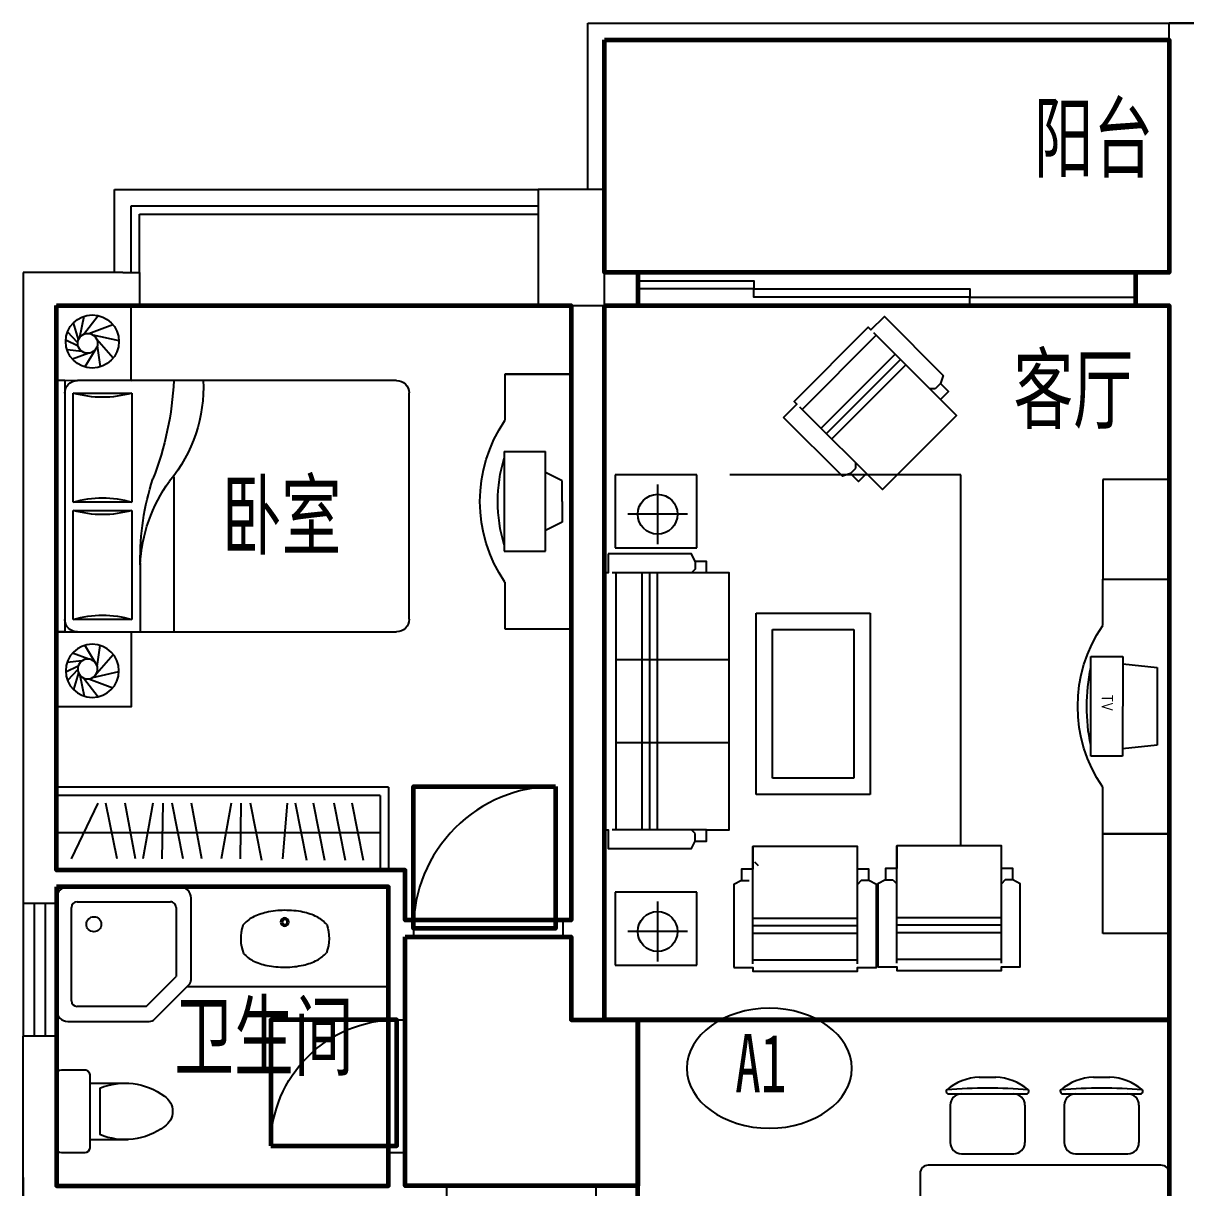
# Model space of a CAD drawing. Extents: x -451437 to -417637, y -598794 to -566694.
# Drawn here: x -441537 to -434537, y -573705 to -566694 of the extents above; entities that cross this region are included whole.
import ezdxf
from ezdxf.enums import TextEntityAlignment as Align

# ---------------------------------------------------------------- set-up
doc = ezdxf.new("R2010")
doc.units = 0
doc.header["$LTSCALE"] = 1000
doc.header["$MEASUREMENT"] = 0
doc.linetypes.add('DASH', pattern=[0.35, 0.25, -0.1])
doc.layers.get('0').update_dxf_attribs({"linetype": 'CONTINUOUS'})
for name, color, linetype in [('F', 8, 'CONTINUOUS'), ('PUB_TEXT', 7, 'CONTINUOUS'), ('TEXT', 6, 'CONTINUOUS'), ('WALL', 2, 'CONTINUOUS'), ('WC', 243, 'CONTINUOUS'), ('WINDOW', 3, 'CONTINUOUS'), ('WINDOW_TEXT', 7, 'CONTINUOUS'), ('栏杆', 140, 'CONTINUOUS')]:
    doc.layers.add(name, color=color, linetype=linetype)
for name, color, linetype, lineweight in [('GT_卧室', 1, 'CONTINUOUS', 60), ('GT_卫生间', 5, 'CONTINUOUS', 60), ('GT_客厅', 2, 'CONTINUOUS', 60), ('GT_过道', 30, 'CONTINUOUS', 60), ('GT_门', 245, 'CONTINUOUS', 60), ('GT_阳台', 6, 'CONTINUOUS', 60), ('GT_餐厅', 3, 'CONTINUOUS', 60)]:
    doc.layers.add(name, color=color, linetype=linetype, lineweight=lineweight)
doc.styles.add('DIM_FONT', font='ROMAND.shx', dxfattribs={"width": 0.7})
doc.styles.add('HZTXT1', font='romand.shx', dxfattribs={"width": 0.6, "bigfont": 'hztxt.shx'})
doc.styles.add('SIMPLEX', font='SIMPLEX.SHX')
doc.styles.get("Standard").update_dxf_attribs({"font": 'GBENOR', "bigfont": 'GBCBIG'})
doc.styles.add('宋', font='', dxfattribs={"width": 0.8})
doc.styles.get('宋').set_extended_font_data('SimSun')

# ---------------------------------------------------------------- blocks, each defined once
blk = doc.blocks.new('A$C3E9936EE')
at = {"layer": 'WC'}
for p, q in [((14.7, 92, 39758.1), (14.7, 88.8, 39758.1)), ((17.4, 85.9, 39758.1), (15, 88, 39758.1))]:
    blk.add_line(p, q, dxfattribs=at)
at = {"layer": 'WC', "elevation": 39758.1}
for points in [[(17.2, 260.8, -0.091341), (74, 303.7, -0.066287), (157.1, 332.4, -0.052428), (267.5, 343, -0.052428), (377.8, 330.4, -0.066287), (460.3, 300.1, -0.091756), (516.5, 255.9, -0.171377)], [(12.2, 91.4, -0.172546), (17, 260.6, -0.726395)], [(518.2, 86.7, 0.172546), (516.5, 255.9, 0.726395)], [(518.2, 86.7, -0.098208), (457.9, 39.8, -0.066287), (374.8, 11.1, -0.052428), (264.4, 0.5, -0.052428), (154.1, 13.1, -0.066287), (71.6, 43.4, -0.093876), (14.3, 88.8, -0.171377)]]:
    blk.add_lwpolyline(points, format="xyb", dxfattribs=at)
at = {"layer": 'WC'}
for radius in [25, 15]:
    blk.add_circle((265, 70.8, 39758.1), radius, dxfattribs=at)
blk.add_arc((15.7, 88.7, 39758.1), 1, 179.46929, 228.14693, dxfattribs=at)
at = {"layer": 'WC', "style": 'DIM_FONT', "oblique": -180, "text_generation_flag": 4, "width": 0.8, "flags": 9}
for tag in ['YSIZE', 'XSIZE', 'YSIZE', 'XSIZE']:
    blk.add_attdef(tag, (264.4, 0.5, 39758.1), '', height=0.5, rotation=359.46929, dxfattribs=at)
blk = doc.blocks.new('A$C5DBE159F')
at = {"layer": 'F'}
for p, q in [((0.8, 2133.4), (1.1, 2733.4)), ((1.1, 2733.4), (401.1, 2733.2)), ((401.1, 2733.2), (400.8, 2133.2)), ((0.8, 2133.4), (0.2, 599.7)), ((400.8, 2133.2), (0.8, 2133.4)), ((400.8, 2133.2), (0.8, 2133.4)), ((400.7, 1853.2), (400.8, 2133.2)), ((400.2, 599.5), (400.3, 880)), ((0.2, 600.2), (0, 0.2)), ((400.2, 600), (0.2, 600.2)), ((0.2, 599.7), (400.2, 599.5)), ((400, 0), (400.2, 600)), ((0, 0.2), (400, 0))]:
    blk.add_line(p, q, dxfattribs=at)
blk.add_arc((-314.3, 1366.9), 864.8, 325.73319, 34.22251, dxfattribs=at)
blk = doc.blocks.new('-TD')
at = {"color": 0}
for p, q in [((0, -90), (0, 90)), ((-90, 0), (90, 0))]:
    blk.add_line(p, q, dxfattribs=at)
blk.add_circle((0, 0), 60)
blk = doc.blocks.new('-CG')
at = {"layer": 'F'}
for p, q in [((321.7, 351.3), (-171.7, 351.3)), ((-171.7, 351.3), (-171.7, -87.4)), ((321.7, -87.4), (321.7, 351.3)), ((-171.7, -87.4), (321.7, -87.4))]:
    blk.add_line(p, q, dxfattribs=at)
at = {"layer": 'F', "xscale": 2, "yscale": 2, "zscale": 2}
blk.add_blockref('-TD', (65.3, 149.1), dxfattribs=at)
blk = doc.blocks.new('12PCOU13')
at = {"color": 0, "linetype": 'ByBlock'}
for p, q in [((24, 37), (24, 35)), ((23, 34), (2, 34)), ((3, -34), (3, 34)), ((10, 34), (10, -34)), ((12, 34), (12, -34)), ((14, 34), (14, -34)), ((24, 35), (23, 34)), ((27, 34), (23, 34)), ((33, 11), (3, 11)), ((33, -11), (3, -11)), ((23, -34), (2, -34)), ((27, -34), (23, -34)), ((24, -35), (23, -34)), ((24, -37), (24, -35))]:
    blk.add_line(p, q, dxfattribs=at)
blk.add_lwpolyline([(1, -39), (1, -34), (0, -34), (0, 34), (1, 34), (1, 39), (23, 39), (24, 37), (27, 37), (27, 34), (33, 34), (33, -34), (27, -34), (27, -37), (24, -37), (23, -39)], close=True, dxfattribs=at)
blk = doc.blocks.new('-SOF5')
at = {"xscale": 22.75, "yscale": 22.75, "zscale": 22.75}
blk.add_blockref('12PCOU13', (-6.4, 890.3), dxfattribs=at)
blk = doc.blocks.new('A$C21A822AE')
at = {"layer": 'F', "linetype": 'Continuous'}
for p, q in [((953.6, 357.8), (953.6, 1748.4)), ((3396, 1678.9), (3396, 1633.4)), ((2878.4, 1591.1), (1784.8, 1591.1)), ((1784.8, 1591.1), (1784.8, 903.1)), ((2878.4, 903.1), (2878.4, 1591.1)), ((3896.5, 1610.6), (3191.2, 1610.6)), ((3282.2, 1600.3), (3305, 1577.5)), ((3623.5, 980.3), (3623.5, 1610.6)), ((3669, 980.3), (3669, 1610.6)), ((3714.5, 980.3), (3714.5, 1610.6)), ((3873.7, 1610.6), (3873.7, 980.3)), ((1884.8, 1491.1), (1884.8, 1003.1)), ((2778.4, 1491.1), (1884.8, 1491.1)), ((2778.4, 1003.1), (2778.4, 1491.1)), ((558.3, 1312.6), (112.6, 866.9)), ((542.2, 1328.7), (1040.9, 830)), ((225.2, 754.3), (670.9, 1200)), ((257.4, 722.1), (703.1, 1167.8)), ((289.6, 689.9), (735.3, 1135.7)), ((912.2, 990.9), (880.1, 990.9)), ((944.4, 1023), (912.2, 990.9)), ((1884.8, 1003.1), (2778.4, 1003.1)), ((3896.5, 980.3), (3327.7, 980.3)), ((3396, 957.5), (3418.7, 980.3)), ((3396, 912), (3396, 957.5)), ((96.5, 883), (498.7, 480.8)), ((1784.8, 903.1), (2878.4, 903.1)), ((3391.9, 812.4), (3391.9, 766.9)), ((3892.4, 744.1), (3187.2, 744.1)), ((3391.9, 766.9), (3414.7, 744.1)), ((3619.4, 113.8), (3619.4, 744.1)), ((3664.9, 113.8), (3664.9, 744.1)), ((3710.4, 113.8), (3710.4, 744.1)), ((3869.7, 744.1), (3869.7, 113.8)), ((402.2, 480.8), (434.3, 513)), ((434.3, 513), (434.3, 545.2)), ((3187.2, 357.8), (953.6, 357.8)), ((3892.4, 113.8), (3323.7, 113.8)), ((3391.9, 91), (3414.7, 113.8)), ((3391.9, 45.5), (3391.9, 91))]:
    blk.add_line(p, q, dxfattribs=at)
for points in [[(3919.2, 1724.4), (3919.2, 1610.6), (3942, 1610.6), (3942, 980.3), (3919.2, 980.3), (3919.2, 866.5), (3418.7, 866.5), (3396, 912), (3327.7, 912), (3327.7, 980.3), (3191.2, 980.3), (3191.2, 1610.6), (3327.7, 1610.6), (3327.7, 1678.9), (3396, 1678.9), (3418.7, 1724.4)], [(606.6, 1425.2), (526.2, 1344.8), (510.1, 1360.9), (64.3, 915.1), (80.4, 899.1), (0, 818.6), (353.9, 464.7), (402.2, 480.8), (450.4, 432.5), (498.7, 480.8), (595.2, 384.3), (1040.9, 830), (944.4, 926.5), (992.7, 974.8), (944.4, 1023), (960.5, 1071.3)], [(3915.2, 857.9), (3915.2, 744.1), (3937.9, 744.1), (3937.9, 113.8), (3915.2, 113.8), (3915.2, 0), (3414.7, 0), (3391.9, 45.5), (3323.7, 45.5), (3323.7, 113.8), (3187.2, 113.8), (3187.2, 744.1), (3323.7, 744.1), (3323.7, 812.4), (3391.9, 812.4), (3414.7, 857.9)]]:
    blk.add_lwpolyline(points, close=True, dxfattribs=at)
at = {"layer": 'F', "linetype": 'Continuous', "rotation": 269.9999722302016}
blk.add_blockref('-SOF5', (1425.8, 2497.6), dxfattribs=at)
at = {"layer": 'F', "linetype": 'Continuous', "extrusion": (0, 0, -1), "zscale": -1, "rotation": 90.00002776979838}
for p in [(-1040.8, 2118.5), (-3553.3, 2118.5)]:
    blk.add_blockref('-CG', p, dxfattribs=at)
blk = doc.blocks.new('M_C5')
for p, q in [((-60.2, 62.7), (-49.6, 152.1)), ((-28.1, 85.6), (7.4, 159.8)), ((-9, 88), (58.7, 149.2)), ((-70.8, 21.3), (-105.6, 120.2)), ((12.2, 83.3), (111.9, 114.4)), ((25.5, 75.4), (152, 50)), ((-54, -14.1), (-153.6, 45)), ((42.3, 52.6), (156.1, -35.1)), ((48.3, 20.6), (102.1, -123.2)), ((-26.4, -30), (-153, -46.9)), ((14.5, -26.2), (-99.1, -125.6)), ((40.5, -2.3), (5.1, -160))]:
    blk.add_line(p, q)
for centre, radius in [((0, 0), 160), ((-11.2, 28), 60)]:
    blk.add_circle(centre, radius)
at = {"width": 0.8, "flags": 9}
for tag in ['XSIZE', 'YSIZE']:
    blk.add_attdef(tag, (0, 0), '', height=0.5, dxfattribs=at)
blk = doc.blocks.new('A$C19441411')
at = {"layer": 'F'}
for p, q in [((0, 451.2), (0.4, 1965.4)), ((50.9, 1965.4), (0.4, 1965.4)), ((50.5, 451.2), (50.9, 1965.4)), ((126.6, 1965.4), (2048.9, 1964.8)), ((505.1, 1548.9), (505.2, 1965.3)), ((706.8, 1031.5), (707.1, 1965.2)), ((101.4, 1889.7), (101.2, 1233.5)), ((454.7, 1889.6), (101.4, 1889.7)), ((454.5, 1233.4), (454.7, 1889.6)), ((2124.6, 1889.1), (2124.2, 526.3)), ((101.2, 1233.5), (454.5, 1233.4)), ((101.2, 1183.1), (101, 526.9)), ((454.5, 1183), (101.2, 1183.1)), ((454.3, 526.8), (454.5, 1183)), ((101, 526.9), (454.3, 526.8)), ((50.5, 451.2), (0, 451.2)), ((2048.5, 450.6), (126.2, 451.2))]:
    blk.add_line(p, q, dxfattribs=at)
for points in [[(0.4, 1965.4), (450.4, 1965.3), (450.6, 2415.3), (0.6, 2415.4)], [(0.4, 450), (450.4, 450.1), (450.6, 0.1), (0.6, 0)]]:
    blk.add_lwpolyline(points, close=True, dxfattribs=at)
for centre, radius, start, end in [((126.6, 1889.7), 75.7, 89.98348, 179.98348), ((2048.9, 1889.1), 75.7, 359.98348, 89.98348), ((278.2, 2495.3), 630.9, 253.72327, 286.24368), ((2088.7, 1527.9), 1583.7, 179.24164, 197.78684), ((1431.9, 1602.3), 927.8, 182.52326, 216.02379), ((277.7, 627.8), 630.9, 73.72327, 106.24368), ((278, 1788.7), 630.9, 253.72327, 286.24368), ((-6.3, 489.1), 891.8, 357.55074, 39.52956), ((-1148.6, 366.8), 1857.1, 2.59949, 21.39042), ((126.2, 526.9), 75.7, 179.98348, 269.98348), ((277.5, -78.8), 630.9, 73.72327, 106.24368), ((2048.5, 526.3), 75.7, 269.98348, 359.98348)]:
    blk.add_arc(centre, radius, start, end, dxfattribs=at)
at = {"layer": 'F', "extrusion": (0, 0, -1), "xscale": -1, "zscale": -1, "rotation": 270.016524208679}
blk.add_blockref('M_C5', (-216.4, 2199.3), dxfattribs=at)
at = {"layer": 'F', "extrusion": (0, 0, -1), "zscale": -1, "rotation": 269.983475791321}
blk.add_blockref('M_C5', (-216.4, 216.2), dxfattribs=at)
blk = doc.blocks.new('A$C30CA008E')
at = {"layer": 'F'}
for p, q in [((143.7, 1253.7), (143.7, 1533.7)), ((143.7, 1533.7), (543.7, 1533.7)), ((143.7, 1533.7), (543.7, 1533.7)), ((139.3, 467.1), (139.3, 1067.1)), ((139.3, 1067.1), (389.3, 1067.1)), ((389.3, 1067.1), (389.3, 467.1)), ((489.3, 892.1), (389.3, 942.1)), ((489.3, 767.1), (489.3, 892.1)), ((489.3, 767.1), (489.3, 642.1)), ((489.3, 642.1), (389.3, 592.1)), ((139.3, 467.1), (389.3, 467.1)), ((143.7, 0), (143.7, 280.4)), ((543.7, 0), (143.7, 0)), ((143.7, 0), (543.7, 0))]:
    blk.add_line(p, q, dxfattribs=at)
for centre, radius, start, end in [((858.6, 767.1), 864.8, 145.75534, 214.24466), ((1026.8, 767.1), 925, 163.62955, 196.37045)]:
    blk.add_arc(centre, radius, start, end, dxfattribs=at)
blk = doc.blocks.new('_DBLK')
blk.add_line((-0.45, 0), (-0.45, -0.95))
blk.add_arc((-0.45, 0), 0.95, 270, 0)
at = {"layer": 'WINDOW_TEXT', "style": 'SIMPLEX', "flags": 9}
blk.add_attdef('A', text='', height=1, dxfattribs=at).set_placement((0, 1.5), align=Align.MIDDLE)
blk = doc.blocks.new('A$C6A35453C')
at = {"layer": 'WC'}
for p, q in [((671, 500, 39758.1), (531, 500.9, 39758.1)), ((500, 420.8, 39758.1), (270, 422.3, 39758.1)), ((500.8, 471.1, 39758.1), (497.9, 31.1, 39758.1)), ((697.9, 29.8, 39758.1), (700.8, 469.8, 39758.1)), ((439.8, 391.2, 39758.1), (438, 111.7, 39758.1)), ((497.8, 81.4, 39758.1), (267.8, 82.9, 39758.1)), ((527.7, 0.9, 39758.1), (667.7, 0, 39758.1))]:
    blk.add_line(p, q, dxfattribs=at)
for centre, radius, start, end in [((530.8, 470.9, 39758.1), 30, 89.62736, 179.62736), ((670.8, 470, 39758.1), 30, 359.62736, 89.62736), ((285, 25.1, 39758.1), 397.5, 67.07784, 126.26551), ((109.8, 253.6, 39758.1), 109.8, 123.07822, 236.17651), ((288, 479.9, 39758.1), 397.5, 232.98922, 292.17689), ((527.9, 30.9, 39758.1), 30, 179.62736, 269.62736), ((667.9, 30, 39758.1), 30, 269.62736, 359.62736)]:
    blk.add_arc(centre, radius, start, end, dxfattribs=at)
blk = doc.blocks.new('A$C0C2A2C94')
at = {"layer": 'WC'}
for p, q in [((219.5, 796.8, 39758.1), (13.2, 590.5, 39758.1)), ((742.5, 810, 39758.1), (251.4, 810, 39758.1)), ((270, 720, 39758.1), (90, 540, 39758.1)), ((270, 720, 39758.1), (686.2, 720, 39758.1)), ((810, 67.5, 39758.1), (810, 742.5, 39758.1)), ((720, 686.3, 39758.1), (720, 123.8, 39758.1)), ((0, 558.6, 39758.1), (0, 67.5, 39758.1)), ((90, 123.7, 39758.1), (90, 540, 39758.1)), ((686.3, 90, 39758.1), (123.8, 90, 39758.1)), ((67.5, 0, 39758.1), (742.5, 0, 39758.1))]:
    blk.add_line(p, q, dxfattribs=at)
blk.add_circle((585, 225, 39758.1), 45, dxfattribs=at)
for centre, radius, start, end in [((251.4, 765, 39758.1), 45, 90.00014, 135.00014), ((742.5, 742.5, 39758.1), 67.5, 0.00014, 90.00014), ((686.2, 686.3, 39758.1), 33.8, 0.00014, 90.00014), ((45, 558.6, 39758.1), 45, 135.00014, 180.00014), ((123.8, 123.7, 39758.1), 33.8, 180.00014, 270.00014), ((686.3, 123.8, 39758.1), 33.8, 270.00014, 0.00014), ((67.5, 67.5, 39758.1), 67.5, 180.00014, 270.00014), ((742.5, 67.5, 39758.1), 67.5, 270.00014, 0.00014)]:
    blk.add_arc(centre, radius, start, end, dxfattribs=at)
blk = doc.blocks.new('M_C25MYD')
for p, q in [((-389.1, 921.2), (-289.9, 921.2)), ((297.8, 921.2), (396.9, 921.2)), ((-569.5, 821.2), (-109.5, 821.2)), ((117.3, 821.2), (577.3, 821.2)), ((-564.5, 753.7), (-564.5, 528.7)), ((-114.5, 753.7), (-114.5, 528.7)), ((122.3, 753.7), (122.3, 528.7)), ((572.3, 753.7), (572.3, 528.7)), ((-497, 461.2), (-182, 461.2)), ((189.8, 461.2), (504.8, 461.2)), ((703.9, 391.9), (-696.1, 391.9)), ((-746.1, 341.9), (-746.1, -308.1)), ((753.9, -308.1), (753.9, 341.9)), ((-696.1, -358.1), (703.9, -358.1)), ((-182, -427.3), (-497, -427.3)), ((504.8, -427.3), (189.8, -427.3)), ((-564.5, -719.8), (-564.5, -494.8)), ((-114.5, -719.8), (-114.5, -494.8)), ((122.3, -719.8), (122.3, -494.8)), ((572.3, -719.8), (572.3, -494.8)), ((-109.5, -787.3), (-569.5, -787.3)), ((577.3, -787.3), (117.3, -787.3)), ((-289.9, -887.3), (-389.1, -887.3)), ((396.9, -887.3), (297.8, -887.3))]:
    blk.add_line(p, q)
for centre, radius, start, end in [((-379.3, 605.7), 315.6, 91.76514, 130.72654), ((-299.6, 605.7), 315.6, 49.27346, 88.23486), ((307.5, 605.7), 315.6, 91.76514, 130.72654), ((387.2, 605.7), 315.6, 49.27346, 88.23486), ((-578.7, 837.3), 10, 130.72654, 202.66999), ((-339.5, -1856.7), 2712.7, 84.8023, 95.1977), ((-100.3, 837.3), 10, 337.33001, 49.27346), ((108.1, 837.3), 10, 130.72654, 202.66999), ((347.3, -1856.7), 2712.7, 84.8023, 95.1977), ((586.6, 837.3), 10, 337.33001, 49.27346), ((-569.5, 841.2), 20, 202.66999, 270), ((-497, 753.7), 67.5, 90, 180), ((-182, 753.7), 67.5, 0, 90), ((-109.5, 841.2), 20, 270, 337.33001), ((117.3, 841.2), 20, 202.66999, 270), ((189.8, 753.7), 67.5, 90, 180), ((504.8, 753.7), 67.5, 0, 90), ((577.3, 841.2), 20, 270, 337.33001), ((-497, 528.7), 67.5, 180, 270), ((-182, 528.7), 67.5, 270, 0), ((189.8, 528.7), 67.5, 180, 270), ((504.8, 528.7), 67.5, 270, 0), ((-696.1, 341.9), 50, 90, 180), ((703.9, 341.9), 50, 0, 90), ((-696.1, -308.1), 50, 180, 270), ((703.9, -308.1), 50, 270, 0), ((-497, -494.8), 67.5, 90, 180), ((-182, -494.8), 67.5, 0, 90), ((189.8, -494.8), 67.5, 90, 180), ((504.8, -494.8), 67.5, 0, 90), ((-497, -719.8), 67.5, 180, 270), ((-182, -719.8), 67.5, 270, 0), ((189.8, -719.8), 67.5, 180, 270), ((504.8, -719.8), 67.5, 270, 0), ((-578.7, -803.5), 10, 157.33001, 229.27346), ((-569.5, -807.3), 20, 90, 157.33001), ((-379.3, -571.9), 315.6, 229.27346, 268.23486), ((-339.5, 1890.5), 2712.7, 264.8023, 275.1977), ((-299.6, -571.9), 315.6, 271.76514, 310.72654), ((-109.5, -807.3), 20, 22.66999, 90), ((-100.3, -803.5), 10, 310.72654, 22.66999), ((108.1, -803.5), 10, 157.33001, 229.27346), ((117.3, -807.3), 20, 90, 157.33001), ((307.5, -571.9), 315.6, 229.27346, 268.23486), ((347.3, 1890.5), 2712.7, 264.8023, 275.1977), ((387.2, -571.9), 315.6, 271.76514, 310.72654), ((577.3, -807.3), 20, 22.66999, 90), ((586.6, -803.5), 10, 310.72654, 22.66999)]:
    blk.add_arc(centre, radius, start, end)
at = {"width": 0.8, "flags": 9}
for tag in ['XSIZE', 'YSIZE']:
    blk.add_attdef(tag, (0, 0), '', height=0.5, dxfattribs=at)
blk = doc.blocks.new('A$C7C9A6AE1')
for p, q in [((600, -23.9), (0, -23.9)), ((0, -23.9), (0, -216)), ((600, -216), (600, -23.9)), ((0, -216), (600, -216)), ((43.8, -216), (65.8, -423.9)), ((534.2, -423.9), (556.2, -216)), ((65.8, -423.9), (534.2, -423.9))]:
    blk.add_line(p, q)
blk.add_arc((300, -1159.3, 0), 1159.3, 78.34314, 101.65686)
at = {"extrusion": (-7.168e-13, -1.109e-13, -1)}
blk.add_text('TV', height=70, rotation=180, dxfattribs=at).set_placement((-227.9, -88.2))

msp = doc.modelspace()

# ---------------------------------------------------------------- linework, layer by layer
at = {"layer": 'F', "linetype": 'Continuous'}
for p, q in [((-439336.9, -571293.7), (-441336.9, -571293.7)), ((-439336.9, -571293.7), (-439336.9, -571793.7)), ((-439386.9, -571343.7), (-441336.9, -571343.7)), ((-439386.9, -571343.7), (-439386.9, -571793.7))]:
    msp.add_line(p, q, dxfattribs=at)
at = {"layer": 'F'}
for p, q in [((-441087.3, -571390.2), (-441248.7, -571726)), ((-440972.3, -571726), (-441038.8, -571390.2)), ((-440860.3, -571726), (-440923.2, -571390.2)), ((-440755.9, -571390.2), (-440816.5, -571726)), ((-440697.5, -571390.2), (-440702.5, -571726)), ((-440573.6, -571726), (-440640.1, -571390.2)), ((-440461.6, -571726), (-440524.5, -571390.2)), ((-440285.1, -571390.2), (-440345.7, -571726)), ((-440226.7, -571390.2), (-440231.7, -571726)), ((-440101.1, -571735.8), (-440169.3, -571390.2)), ((-439948.3, -571390.2), (-439976.9, -571726)), ((-439829.7, -571735.8), (-439897.9, -571390.2)), ((-439720.2, -571735.8), (-439788.4, -571390.2)), ((-439596.8, -571735.8), (-439665, -571390.2)), ((-439487.3, -571735.8), (-439555.5, -571390.2)), ((-439386.9, -571568.7), (-441336.9, -571568.7))]:
    msp.add_line(p, q, dxfattribs=at)
at = {"layer": 'GT_卧室'}
msp.add_lwpolyline([(-441336.9, -568393.7), (-438236.9, -568393.7), (-438236.9, -572093.7), (-439236.9, -572093.7), (-439236.9, -571793.7), (-441336.9, -571793.7), (-441336.9, -568393.7)], dxfattribs=at)
at = {"layer": 'GT_卫生间'}
msp.add_lwpolyline([(-441336.9, -571893.7), (-441336.9, -573693.7), (-439336.9, -573693.7), (-439336.9, -571893.7), (-441336.9, -571893.7)], dxfattribs=at)
at = {"layer": 'GT_客厅'}
msp.add_lwpolyline([(-438036.9, -568393.7), (-434636.9, -568393.7), (-434636.9, -572693.7), (-438036.9, -572693.7), (-438036.9, -568393.7)], dxfattribs=at)
at = {"layer": 'GT_过道'}
msp.add_lwpolyline([(-439236.9, -572193.7), (-438236.9, -572193.7), (-438236.9, -572693.7), (-437836.9, -572693.7), (-437836.9, -573693.7), (-439236.9, -573693.7), (-439236.9, -572193.7)], dxfattribs=at)
at = {"layer": 'GT_门'}
for points in [[(-437836.9, -568193.7), (-437836.9, -568393.7), (-434836.9, -568393.7), (-434836.9, -568193.7), (-437836.9, -568193.7)], [(-438331.9, -571288.7), (-438331.9, -572143.7), (-439186.9, -572143.7), (-439186.9, -571288.7), (-438331.9, -571288.7)], [(-440046.9, -573453.7), (-439286.9, -573453.7), (-439286.9, -572693.7), (-440046.9, -572693.7), (-440046.9, -573453.7)]]:
    msp.add_lwpolyline(points, dxfattribs=at)
at = {"layer": 'GT_阳台'}
msp.add_lwpolyline([(-438036.9, -566793.7), (-434636.9, -566793.7), (-434636.9, -568193.7), (-438036.9, -568193.7), (-438036.9, -566793.7)], dxfattribs=at)
at = {"layer": 'GT_餐厅'}
msp.add_lwpolyline([(-434636.9, -572693.7), (-434636.9, -575293.7), (-437836.9, -575293.7), (-437836.9, -572693.7), (-434636.9, -572693.7)], dxfattribs=at)
at = {"layer": 'TEXT', "extrusion": (0, 0, -1)}
msp.add_ellipse((-437044.3, -572986.1), major_axis=(496.5, 0), ratio=0.727273, dxfattribs=at)
at = {"layer": 'WALL'}
for p, q in [((-434436.9, -566693.7), (-434636.9, -566693.7)), ((-434636.9, -566693.7), (-434436.9, -566693.7)), ((-438036.9, -567693.7), (-438436.9, -567693.7)), ((-438436.9, -567693.7), (-438436.9, -568393.7)), ((-438036.9, -568393.7), (-438036.9, -567693.7)), ((-441336.9, -571793.7), (-441336.9, -568393.7)), ((-438436.9, -568393.7), (-438036.9, -568393.7)), ((-434636.9, -569893.7), (-434636.9, -568393.7)), ((-434636.9, -569893.7), (-434636.9, -568393.7)), ((-438286.9, -572193.7), (-438236.9, -572193.7))]:
    msp.add_line(p, q, dxfattribs=at)
at = {"layer": 'WALL', "linetype": 'Continuous'}
for p, q in [((-434636.9, -568193.7), (-434636.9, -566693.7)), ((-434636.9, -568193.7), (-434636.9, -566693.7)), ((-441536.9, -568193.7), (-441536.9, -571993.7)), ((-440936.9, -568193.7), (-441536.9, -568193.7)), ((-440936.9, -568193.7), (-440836.9, -568193.7)), ((-440836.9, -568193.7), (-440836.9, -568393.7)), ((-437836.9, -568193.7), (-438036.9, -568193.7)), ((-437836.9, -568193.7), (-437836.9, -568393.7)), ((-434836.9, -568193.7), (-434836.9, -568393.7)), ((-434836.9, -568193.7), (-434836.9, -568393.7)), ((-434836.9, -568193.7), (-434636.9, -568193.7)), ((-441336.9, -568393.7), (-440936.9, -568393.7)), ((-440836.9, -568393.7), (-440936.9, -568393.7)), ((-438236.9, -572093.7), (-438236.9, -568393.7)), ((-438036.9, -572693.7), (-438036.9, -568393.7)), ((-437836.9, -568393.7), (-438036.9, -568393.7)), ((-434836.9, -568393.7), (-434636.9, -568393.7)), ((-434836.9, -568393.7), (-434636.9, -568393.7)), ((-434636.9, -575293.7), (-434636.9, -568393.7)), ((-439236.9, -571793.7), (-441336.9, -571793.7)), ((-439236.9, -571793.7), (-439236.9, -572093.7)), ((-439336.9, -571893.7), (-441336.9, -571893.7)), ((-441336.9, -571893.7), (-441336.9, -571893.7)), ((-441336.9, -571993.7), (-441336.9, -571893.7)), ((-439336.9, -572693.7), (-439336.9, -571893.7)), ((-441336.9, -571993.7), (-441536.9, -571993.7)), ((-439236.9, -572093.7), (-439236.9, -572093.7)), ((-439236.9, -572093.7), (-439186.9, -572093.7)), ((-439186.9, -572093.7), (-439186.9, -572193.7)), ((-438286.9, -572093.7), (-438236.9, -572093.7)), ((-438286.9, -572093.7), (-438286.9, -572193.7)), ((-439236.9, -572193.7), (-439186.9, -572193.7)), ((-439236.9, -572193.7), (-439236.9, -572693.7)), ((-438236.9, -572693.7), (-438236.9, -572193.7)), ((-439336.9, -572693.7), (-439236.9, -572693.7)), ((-438236.9, -572693.7), (-438036.9, -572693.7)), ((-441536.9, -573793.7), (-441536.9, -572793.7)), ((-441536.9, -573693.7), (-441536.9, -572793.7)), ((-441336.9, -572793.7), (-441536.9, -572793.7)), ((-441336.9, -573693.7), (-441336.9, -572793.7)), ((-439336.9, -573693.7), (-439336.9, -573493.7)), ((-439336.9, -573493.7), (-439236.9, -573493.7)), ((-439236.9, -573693.7), (-439236.9, -573493.7)), ((-441336.9, -573693.7), (-439336.9, -573693.7)), ((-441336.9, -573693.7), (-440736.9, -573693.7)), ((-439236.9, -573693.7), (-438986.9, -573693.7)), ((-438986.9, -573793.7), (-438986.9, -573693.7)), ((-438086.9, -573893.7), (-438086.9, -573693.7)), ((-438086.9, -573693.7), (-437836.9, -573693.7)), ((-437836.9, -575293.7), (-437836.9, -573693.7))]:
    msp.add_line(p, q, dxfattribs=at)
at = {"layer": 'WC'}
msp.add_line((-440549.6, -572493.7), (-439336.9, -572493.7), dxfattribs=at)
at = {"layer": 'WINDOW'}
for p, q in [((-440986.9, -567693.7), (-438436.9, -567693.7)), ((-440986.9, -568193.7), (-440986.9, -567693.7)), ((-440886.9, -567793.7), (-438436.9, -567793.7)), ((-440886.9, -568193.7), (-440886.9, -567793.7)), ((-440836.9, -567843.7), (-438436.9, -567843.7)), ((-440836.9, -568193.7), (-440836.9, -567843.7)), ((-437836.9, -568193.7), (-434836.9, -568193.7)), ((-441536.9, -571993.7), (-441536.9, -572793.7)), ((-441470.2, -572793.7), (-441470.2, -571993.7)), ((-441403.5, -572793.7), (-441403.5, -571993.7)), ((-441336.9, -571993.7), (-441336.9, -572793.7))]:
    msp.add_line(p, q, dxfattribs=at)
at = {"layer": 'WINDOW', "linetype": 'DASH'}
msp.add_line((-438436.9, -568393.7), (-440836.9, -568393.7), dxfattribs=at)
at = {"layer": 'WINDOW', "linetype": 'Continuous'}
for q in [(-441536.9, -575293.7), (-441536.9, -573643.7)]:
    msp.add_line((-441536.9, -573643.7), q, dxfattribs=at)
at = {"layer": 'WINDOW'}
for points in [[(-437836.9, -568243.7), (-437136.9, -568243.7), (-437136.9, -568293.7), (-437836.9, -568293.7)], [(-437136.9, -568293.7), (-435836.9, -568293.7), (-435836.9, -568343.7), (-437136.9, -568343.7)], [(-435836.9, -568343.7), (-434836.9, -568343.7), (-434836.9, -568393.7), (-435836.9, -568393.7)]]:
    msp.add_lwpolyline(points, close=True, dxfattribs=at)
at = {"layer": '栏杆'}
for p, q in [((-438136.9, -566693.7), (-434636.9, -566693.7)), ((-438136.9, -567693.7), (-438136.9, -566693.7)), ((-438036.9, -567693.7), (-438036.9, -566793.7)), ((-438036.9, -566793.7), (-434636.9, -566793.7))]:
    msp.add_line(p, q, dxfattribs=at)

# ---------------------------------------------------------------- block references
at = {"layer": 'F', "linetype": 'Continuous', "xscale": -1, "rotation": 180}
msp.add_blockref('A$C19441411', (-441337.5, -568393.6), dxfattribs=at)
at = {"layer": 'F', "linetype": 'Continuous', "extrusion": (0, 0, -1), "zscale": -1}
for name, p, rotation in [('A$C21A822AE', (435533.1, -568460.1), 270), ('A$C5DBE159F', (434636.9, -572173.9), 0.0221487498951451), ('A$C7C9A6AE1', (435132.5, -570507.1), 270.0186308220534)]:
    msp.add_blockref(name, p, dxfattribs=dict(at, rotation=rotation))
at = {"layer": 'F', "xscale": -1, "rotation": 180}
msp.add_blockref('A$C30CA008E', (-438780.6, -568805.9), dxfattribs=at)
at = {"layer": 'F', "linetype": 'Continuous', "extrusion": (0, 0, -1), "xscale": -1, "zscale": -1, "rotation": 180}
msp.add_blockref('M_C25MYD', (435382.9, -573927.8), dxfattribs=at)
at = {"layer": 'WC', "rotation": 180}
msp.add_blockref('A$C0C2A2C94', (-440526.9, -571893.7, -39758.1), dxfattribs=at)
at = {"layer": 'WC', "xscale": -1}
for name, p, rotation in [('A$C3E9936EE', (-440227.6, -572034.6, -79516.3), 180), ('A$C6A35453C', (-440639.2, -573500, -39758.1), 359.6273638663804)]:
    msp.add_blockref(name, p, dxfattribs=dict(at, rotation=rotation))
at = {"layer": 'WINDOW', "linetype": 'Continuous'}
for p, xscale, yscale, zscale, rotation in [((-438736.9, -572143.7), 900, 900, 900, 180), ((-439286.9, -573093.7), 800, -800, 800, 90)]:
    msp.add_blockref('_DBLK', p, dxfattribs=dict(at, xscale=xscale, yscale=yscale, zscale=zscale, rotation=rotation))

# ---------------------------------------------------------------- texts
at = {"layer": 'PUB_TEXT', "color": 3, "style": 'HZTXT1', "width": 0.8}
for s, p in [('阳台', (-435452.2, -567624.5)), ('客厅', (-435574.4, -569137.4)), ('卧室', (-440341.3, -569896.7)), ('卫生间', (-440627.7, -573033))]:
    msp.add_text(s, height=450, dxfattribs=at).set_placement(p)
at = {"layer": 'TEXT', "style": '宋', "width": 0.65}
msp.add_text('A1', height=350, dxfattribs=at).set_placement((-437250.3, -573130.1))

doc.saveas('drawing.dxf')
